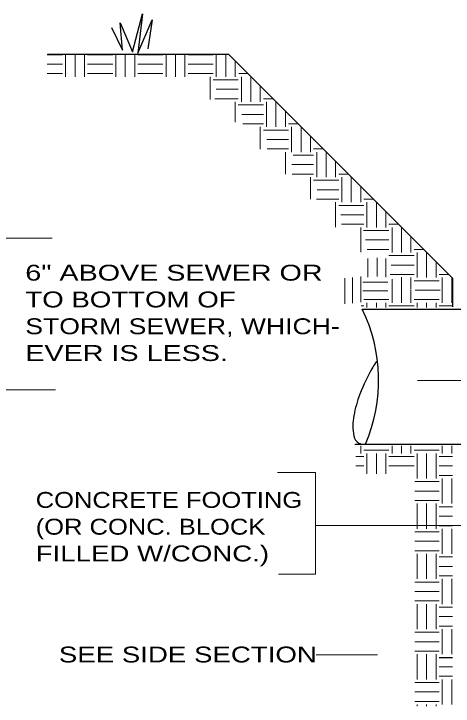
# Model space of a CAD drawing. Extents: x -68870 to 73921, y -57292 to 37222.
# Drawn here: x 1686 to 31917, y -28196 to 19444 of the extents above; entities that cross this region are included whole.
import ezdxf

# ---------------------------------------------------------------- set-up
doc = ezdxf.new("R2010")
doc.units = 0
doc.header["$LTSCALE"] = 440
doc.layers.add('63', color=7, linetype='Continuous', lineweight=13)

msp = doc.modelspace()

# ---------------------------------------------------------------- linework, layer by layer
at = {"layer": '63'}
for p, q in [((3970.6, 16630), (5035.5, 16630)), ((5251.5, 15118), (5251.5, 16672.5)), ((5899.5, 15118), (5899.5, 16672.5)), ((6547.5, 15118), (6547.5, 16672.5)), ((6763.5, 16630), (8491.5, 16630)), ((8707.5, 15118), (8707.5, 16672.5)), ((9355.5, 15118), (9355.5, 16672.5)), ((10003.5, 15118), (10003.5, 16672.5)), ((10219.5, 16630), (11947.5, 16630)), ((12163.5, 15118), (12163.5, 16672.5)), ((12811.5, 15118), (12811.5, 16672.5)), ((13459.5, 15118), (13459.5, 16672.5)), ((13675.5, 16630), (15403.5, 16630)), ((15619.5, 15118), (15619.5, 16672.5)), ((16267.5, 15118), (16267.5, 16672.5)), ((16915.5, 15118), (16915.5, 16207.2)), ((3970.6, 15982), (5035.5, 15982)), ((6763.5, 15982), (8491.5, 15982)), ((10219.5, 15982), (11947.5, 15982)), ((13675.5, 15982), (15403.5, 15982)), ((3970.6, 15334), (5035.5, 15334)), ((6763.5, 15334), (8491.5, 15334)), ((10219.5, 15334), (11947.5, 15334)), ((13675.5, 15334), (15403.5, 15334)), ((17162.5, 15334), (17789, 15334)), ((15187.5, 13546.9), (15187.5, 15118)), ((15403.5, 14902), (17131.5, 14902)), ((17347.5, 13390), (17347.5, 15118)), ((17995.5, 13390), (17995.5, 15118)), ((18643.5, 13390), (18643.5, 14479.7)), ((15619, 14254), (17131.5, 14254)), ((15512.8, 13606), (17131.5, 13606)), ((16915.5, 11980.3), (16915.5, 13390)), ((18859.5, 13606), (19517.5, 13606)), ((19075.5, 11662), (19075.5, 13390)), ((19723.5, 11662), (19723.5, 13390)), ((17131.5, 13174), (18859.5, 13174)), ((17369.4, 12526), (18859.5, 12526)), ((20371.5, 11662), (20371.5, 12752.2)), ((17445.7, 11878), (18859.5, 11878)), ((18643.5, 10137.3), (18643.5, 11662)), ((18859.5, 11446), (20587.5, 11446)), ((20587.5, 11878), (21246.1, 11878)), ((20803.5, 9934), (20803.5, 11662)), ((21451.5, 9934), (21451.5, 11662)), ((22099.5, 9934), (22099.5, 11024.8)), ((19097.9, 10798), (20587.5, 10798)), ((19109.6, 10150), (20587.5, 10150)), ((22315.5, 10150), (22974.6, 10150)), ((20371.5, 8400.6), (20371.5, 9934)), ((20915.1, 9718), (22315.5, 9718)), ((22531.5, 8206), (22531.5, 9934)), ((23179.5, 8206), (23179.5, 9934)), ((20826.4, 9070), (22315.5, 9070)), ((23827.5, 8206), (23827.5, 9297.3)), ((20844.3, 8422), (22315.5, 8422)), ((22099.5, 6692.3), (22099.5, 8206)), ((24043.5, 8422), (24703.1, 8422)), ((24259.5, 6478), (24259.5, 8206)), ((24907.5, 6478), (24907.5, 8206)), ((22315.5, 7990), (24043.5, 7990)), ((22555, 7342), (24043.5, 7342)), ((25555.5, 6478), (25555.5, 7569.8)), ((22508.2, 6694), (24043.5, 6694)), ((25771.5, 6694), (26431.7, 6694)), ((23827.5, 4771.3), (23827.5, 6478)), ((24043.5, 6262), (25771.5, 6262)), ((25987.5, 4750), (25987.5, 6478)), ((26635.5, 4750), (26635.5, 6478)), ((27283.5, 4750), (27283.5, 5842.4)), ((24193.3, 5614), (25771.5, 5614)), ((24228.7, 4966), (25771.5, 4966)), ((27499.5, 4966), (28160.2, 4966)), ((25555.5, 3034.6), (25555.5, 4750)), ((25751, 4534), (27499.5, 4534)), ((27715.5, 3022), (27715.5, 4750)), ((28363.5, 3022), (28363.5, 4750)), ((25892.6, 3886), (27499.5, 3886)), ((29011.5, 3022), (29011.5, 4114.9)), ((25998.8, 3238), (27499.5, 3238)), ((29227.5, 3238), (29888.8, 3238)), ((29443.5, 1294), (29443.5, 3022)), ((30091.5, 1294), (30091.5, 3022)), ((26044.5, 2614.9), (26044.5, 1333.3)), ((26681.7, 2650.3), (26681.7, 1368.8)), ((27283.5, 2614.9), (27283.5, 1333.3)), ((27499.5, 2806), (29227.5, 2806)), ((30739.5, 1294), (30739.5, 2387.4)), ((27648.5, 2158), (29227.5, 2158)), ((27577.7, 1510), (29227.5, 1510)), ((30955.5, 1510), (31617.3, 1510)), ((24469.4, -504.9), (24469.4, 1255.4)), ((25000.4, -469.5), (25000.4, 1290.8)), ((25566.8, -398.6), (25566.8, 1361.7)), ((25700.7, 987), (27428.7, 987)), ((27715.5, -434), (27715.5, 1184.5)), ((28363.5, -434), (28363.5, 1326.2)), ((29011.5, 475.6), (29011.5, 1294)), ((29227.5, 1078), (30955.5, 1078)), ((31171.5, -434), (31171.5, 1294)), ((31819.5, -434), (31819.5, 1294)), ((25700.7, 384.5), (27428.7, 384.5)), ((29011.5, -434), (29011.5, 418.3)), ((29298.4, 419.9), (31026.4, 419.9)), ((25771.5, -218), (27499.5, -218)), ((25987.5, -757.2), (25987.5, -434)), ((26635.5, -757.2), (26635.5, -434)), ((27283.5, -757.2), (27283.5, -434)), ((29227.5, -218), (30955.5, -218)), ((29443.5, -757.2), (29443.5, -434)), ((30091.5, -757.2), (30091.5, -434)), ((30739.5, -757.2), (30739.5, -434)), ((25595.4, -650), (25771.5, -650)), ((27499.5, -650), (29227.5, -650)), ((30955.5, -650), (31878.7, -650)), ((29460.4, -5792.2), (36187.8, -5792.2)), ((25555.5, -10802), (25555.5, -10271.9)), ((27715.5, -10802), (27715.5, -10271.9)), ((28363.5, -10802), (28363.5, -10271.9)), ((29011.5, -10802), (29011.5, -10271.9)), ((31171.5, -10802), (31171.5, -10271.9)), ((31819.5, -10802), (31819.5, -10271.9)), ((25771.5, -10586), (27499.5, -10586)), ((25987.5, -12211.5), (25987.5, -10802)), ((26635.5, -12211.5), (26635.5, -10802)), ((27283.5, -12211.5), (27283.5, -10802)), ((29227.5, -10586), (30955.5, -10586)), ((29443.5, -12530), (29443.5, -10802)), ((30091.5, -12530), (30091.5, -10802)), ((30739.5, -12530), (30739.5, -10802)), ((25209.2, -11018), (25771.5, -11018)), ((27499.5, -11018), (29227.5, -11018)), ((30955.5, -11018), (31876.3, -11018)), ((25209.2, -11666), (25771.5, -11666)), ((27499.5, -11666), (29227.5, -11666)), ((30955.5, -11666), (31876.3, -11666)), ((30955.5, -12314), (31876.3, -12314)), ((29273.5, -12746), (30955.5, -12746)), ((31171.5, -14258), (31171.5, -12530)), ((31819.5, -14258), (31819.5, -12530)), ((29273.5, -13394), (30955.5, -13394)), ((29273.5, -14042), (30955.5, -14042)), ((29443.5, -15986), (29443.5, -14258)), ((30091.5, -15986), (30091.5, -14258)), ((30739.5, -15986), (30739.5, -14258)), ((30955.5, -14474), (31876.3, -14474)), ((30955.5, -15122), (31876.3, -15122)), ((22453.5, -15775.2), (32534.9, -15775.2)), ((31171.5, -17714), (31171.5, -15986)), ((31819.5, -17714), (31819.5, -15986)), ((29273.5, -16202), (30955.5, -16202)), ((29273.5, -16850), (30955.5, -16850)), ((29273.5, -17498), (30955.5, -17498)), ((29443.5, -19442), (29443.5, -17714)), ((30091.5, -19442), (30091.5, -17714)), ((30739.5, -19442), (30739.5, -17714)), ((30955.5, -17930), (31876.3, -17930)), ((30955.5, -18578), (31876.3, -18578)), ((30955.5, -19226), (31876.3, -19226)), ((31171.5, -21170), (31171.5, -19442)), ((31819.5, -21170), (31819.5, -19442)), ((29273.5, -19658), (30955.5, -19658)), ((29273.5, -20306), (30955.5, -20306)), ((29273.5, -20954), (30955.5, -20954)), ((29443.5, -22898), (29443.5, -21170)), ((30091.5, -22898), (30091.5, -21170)), ((30739.5, -22898), (30739.5, -21170)), ((30955.5, -21386), (31876.3, -21386)), ((30955.5, -22034), (31876.3, -22034)), ((30955.5, -22682), (31876.3, -22682)), ((29273.5, -23114), (30955.5, -23114)), ((31171.5, -24626), (31171.5, -22898)), ((31819.5, -24626), (31819.5, -22898)), ((29273.5, -23762), (30955.5, -23762)), ((22498.9, -24669.4), (26710.3, -24669.4)), ((29273.5, -24410), (30955.5, -24410)), ((29443.5, -26354), (29443.5, -24626)), ((30091.5, -26354), (30091.5, -24626)), ((30739.5, -26354), (30739.5, -24626)), ((30955.5, -25490), (31876.3, -25490)), ((30955.5, -26138), (31876.3, -26138)), ((29273.5, -26570), (30955.5, -26570)), ((31171.5, -28082), (31171.5, -26354)), ((31819.5, -28082), (31819.5, -26354)), ((29273.5, -27218), (30955.5, -27218)), ((29273.5, -27866), (30955.5, -27866)), ((29443.5, -28195.6), (29443.5, -28082)), ((30091.5, -28195.6), (30091.5, -28082)), ((30739.5, -28195.6), (30739.5, -28082))]:
    msp.add_line(p, q, dxfattribs=at)
at = {"layer": '63', "lineweight": 25}
for p, q in [((17131.5, 15982), (17140.8, 15982)), ((18859.5, 14254), (18869.3, 14254)), ((20587.5, 12526), (20597.9, 12526)), ((22315.5, 10798), (22326.4, 10798)), ((24043.5, 9070), (24054.9, 9070)), ((25771.5, 7342), (25783.5, 7342)), ((27499.5, 5614), (27512, 5614)), ((29227.5, 3886), (29240.6, 3886)), ((30955.5, 2158), (30969.1, 2158)), ((25644.6, -868.6), (61955.1, -868.6)), ((25590.1, -10156), (61955.1, -10156)), ((30955.5, -15770), (31876.3, -15770)), ((30955.5, -24842), (31876.3, -24842))]:
    msp.add_line(p, q, dxfattribs=at)
for points in [[(8400.6, 18503.7), (9161.3, 16936.1), (9009.2, 18817.2), (9846, 16831.6), (10530.6, 19444.2), (10226.3, 16727.1), (11215.3, 19026.2), (10911, 17040.6)], [(4007.5, 16672.5), (16450.1, 16672.5), (31878.7, 1248.6), (31878.7, -725.9)], [(25206.3, -10222.1), (25206.3, -10158.6), (25583, -10158.6)]]:
    msp.add_lwpolyline(points, dxfattribs=at)
at = {"layer": '63'}
for points in [[(4327.1, 4010.2), (825.7, 4010.2), (825.7, -6418.5), (4547.5, -6418.5)], [(19829.1, -12119.8), (22451.4, -12119.8), (22451.4, -19123), (19893.2, -19123)]]:
    msp.add_lwpolyline(points, dxfattribs=at)
at = {"layer": '63', "lineweight": 25}
for centre, radius, start, end in [((15628.9, -5764.5), 11159, 336.82434, 26.03347), ((74232.9, -36355.8), 57277.9, 146.17953, 146.66182), ((38866.6, -11947.4), 14349, 150.47871, 158.68422), ((32962.5, -9643.6), 8011.2, 158.68422, 169.67327), ((28874.4, -8898.7), 3855.9, 169.67327, 190.52445), ((25779.6, -9473.7), 708.2, 190.52445, 240.47871), ((25779.6, -9473.7), 708.2, 240.47871, 254.49298), ((15628.9, -5764.5), 11159, 336.82327, 336.82434)]:
    msp.add_arc(centre, radius, start, end, dxfattribs=at)

# ---------------------------------------------------------------- texts
at = {"layer": '63'}
for s, width, p in [('6" ABOVE SEWER OR', 1.35, (2475.3, 1085.6)), ('TO BOTTOM OF', 1.3, (2475.3, -757.6)), ('STORM SEWER, WHICH-', 1.25, (2475.3, -2600.8)), ('EVER IS LESS.', 1.35, (2475.3, -4444)), ('CONCRETE FOOTING', 1.2, (3189.9, -14551.4)), ('(OR CONC. BLOCK', 1.2, (3189.9, -16394.6)), ('FILLED W/CONC.)', 1.3, (3189.9, -18237.8)), ('SEE SIDE SECTION', 1.3, (4783, -25189.9))]:
    msp.add_text(s, height=1094, dxfattribs=dict(at, width=width)).set_placement(p)

doc.saveas('drawing.dxf')
